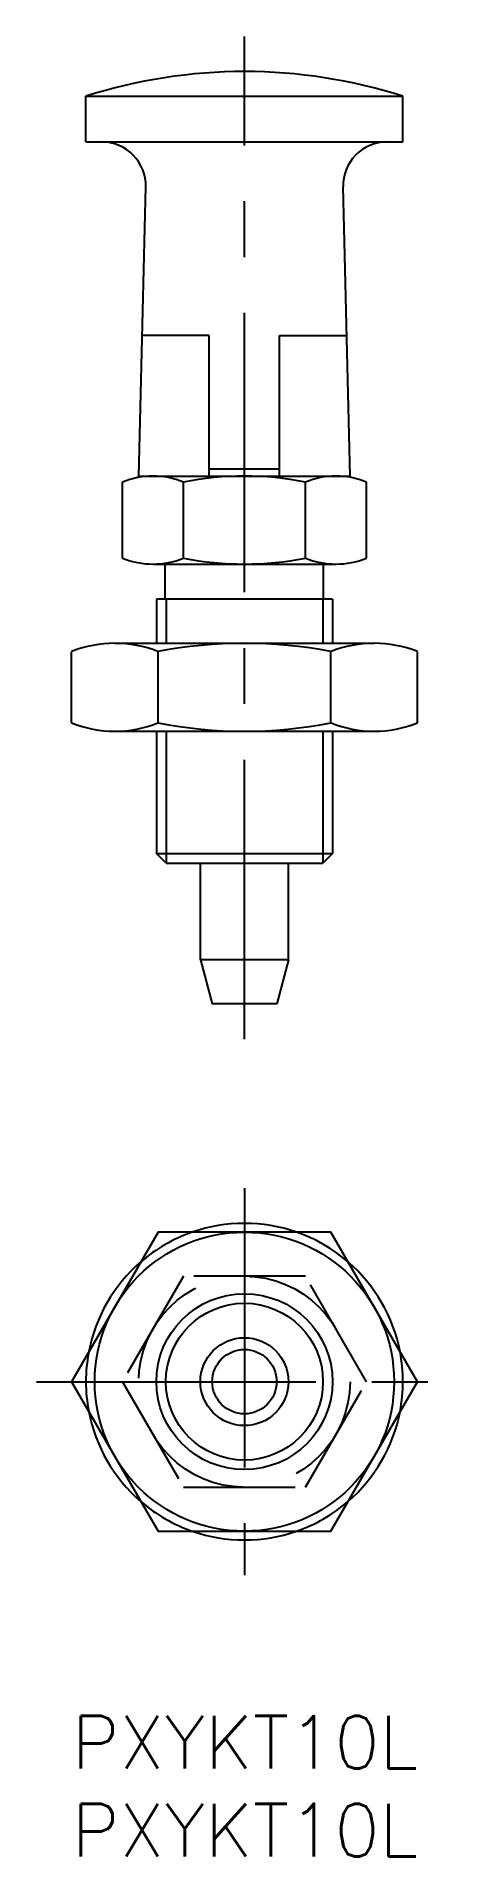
# Model space of a CAD drawing. Extents: x -2 to 22, y -8 to 95.
import ezdxf

# ---------------------------------------------------------------- set-up
doc = ezdxf.new("R2010")
doc.units = 0
doc.header["$LTSCALE"] = 0.5
doc.linetypes.add('CENTER', pattern=[50.8, 31.75, -6.35, 6.35, -6.35])
doc.linetypes.add('DASHED', pattern=[19.05, 12.7, -6.35])
for name, color, linetype in [('MSM_CENTER', 1, 'CENTER'), ('MSM_CONTINUOUS', 7, 'CONTINUOUS'), ('MSM_DASHED', 4, 'DASHED'), ('MSM_NARROW', 5, 'CONTINUOUS'), ('MSM_PART_NUMBER', 7, 'CONTINUOUS')]:
    doc.layers.add(name, color=color, linetype=linetype)
doc.styles.get("Standard").update_dxf_attribs({"font": 'txt.shx', "height": 1, "bigfont": 'bigfont.shx'})

# ---------------------------------------------------------------- blocks, each defined once
blk = doc.blocks.new('*U2')
at = {"layer": 'MSM_PART_NUMBER'}
blk.add_text('PXYKT10L', height=3, dxfattribs=at).set_placement((0, -3))
blk = doc.blocks.new('*U3')
at = {"layer": 'MSM_PART_NUMBER'}
blk.add_text('PXYKT10L', height=3, dxfattribs=at).set_placement((0, -8))

msp = doc.modelspace()

# ---------------------------------------------------------------- linework, layer by layer
at = {"layer": 'MSM_CENTER'}
for p, q in [((9.81, 38.48), (9.81, 95.48)), ((9.81, 30), (9.81, 8)), ((-2, 19), (21.63, 19))]:
    msp.add_line(p, q, dxfattribs=at)
at = {"layer": 'MSM_CONTINUOUS'}
for p, q in [((0.81, 92.08), (18.81, 92.08)), ((0.81, 89.48), (0.81, 92.08)), ((18.81, 89.48), (18.81, 92.08)), ((0.81, 89.48), (18.81, 89.48)), ((3.81, 70.48), (4.21, 86.92)), ((15.81, 70.48), (15.42, 86.92)), ((7.81, 78.48), (4.01, 78.48)), ((7.81, 70.48), (7.81, 78.48)), ((11.81, 70.48), (11.81, 78.48)), ((11.81, 78.48), (15.62, 78.48)), ((3.81, 70.48), (15.81, 70.48)), ((11.81, 70.88), (7.81, 70.88)), ((2.89, 65.82), (2.89, 70.14)), ((6.35, 65.82), (6.35, 70.14)), ((13.28, 65.82), (13.28, 70.14)), ((16.74, 65.82), (16.74, 70.14)), ((4.62, 65.48), (15.01, 65.48)), ((5.31, 63.48), (5.31, 65.48)), ((14.31, 63.48), (14.31, 65.48)), ((14.81, 63.48), (4.81, 63.48)), ((4.81, 63.48), (4.81, 60.98)), ((14.81, 63.48), (14.81, 60.98)), ((0, 56.46), (0, 60.5)), ((2.45, 60.98), (17.18, 60.98)), ((4.91, 56.46), (4.91, 60.5)), ((14.72, 56.46), (14.72, 60.5)), ((19.63, 56.46), (19.63, 60.5)), ((2.45, 55.98), (17.18, 55.98)), ((4.81, 55.98), (4.81, 49.02)), ((14.81, 55.98), (14.81, 49.02)), ((5.36, 48.48), (4.81, 49.02)), ((4.81, 49.02), (14.81, 49.02)), ((14.81, 49.02), (14.27, 48.48)), ((5.36, 48.48), (14.27, 48.48)), ((7.31, 42.98), (7.31, 48.48)), ((12.31, 42.98), (12.31, 48.48)), ((12.31, 42.98), (7.31, 42.98)), ((7.31, 42.98), (7.98, 40.48)), ((12.31, 42.98), (11.65, 40.48)), ((11.65, 40.48), (7.98, 40.48)), ((4.91, 27.5), (0, 19)), ((14.72, 27.5), (4.91, 27.5)), ((19.63, 19), (14.72, 27.5)), ((0, 19), (4.91, 10.5)), ((14.72, 10.5), (19.63, 19)), ((4.91, 10.5), (14.72, 10.5))]:
    msp.add_line(p, q, dxfattribs=at)
for radius in [8.5, 5, 2.5, 1.83]:
    msp.add_circle((9.81, 19), radius, dxfattribs=at)
for centre, radius, start, end in [((9.81, 63.85), 29.63, 72.3164, 107.6836), ((1.71, 86.98), 2.5, 358.6087, 90), ((17.91, 86.98), 2.5, 90, 181.3913), ((4.62, 65.85), 4.63, 68.0126, 111.9874), ((9.81, 52.48), 18, 78.9042, 101.0958), ((15.01, 65.85), 4.63, 68.0126, 111.9874), ((4.62, 70.11), 4.63, 248.0126, 291.9874), ((9.81, 83.48), 18, 258.9042, 281.0958), ((15.01, 70.11), 4.63, 248.0126, 291.9874), ((2.45, 54.43), 6.55, 68.0126, 111.9874), ((9.81, 35.48), 25.5, 78.9042, 101.0958), ((17.18, 54.43), 6.55, 68.0126, 111.9874), ((2.45, 62.53), 6.55, 248.0126, 291.9874), ((9.81, 81.48), 25.5, 258.9042, 281.0958), ((17.18, 62.53), 6.55, 248.0126, 291.9874), ((9.81, 19), 9, 70.8119, 109.1881), ((9.81, 19), 9, 130.8119, 169.1881), ((9.81, 19), 9, 10.8119, 49.1881), ((9.81, 19), 9, 190.8119, 229.1881), ((9.81, 19), 9, 310.8119, 349.1881), ((9.81, 19), 9, 250.8119, 289.1881)]:
    msp.add_arc(centre, radius, start, end, dxfattribs=at)
at = {"layer": 'MSM_DASHED'}
for p, q in [((6.35, 25), (2.89, 19)), ((13.28, 25), (6.35, 25)), ((16.74, 19), (13.28, 25)), ((2.89, 19), (6.35, 13)), ((13.28, 13), (16.74, 19)), ((6.35, 13), (13.28, 13))]:
    msp.add_line(p, q, dxfattribs=at)
msp.add_circle((9.81, 19), 6, dxfattribs=at)
for start, end in [(109.1881, 130.8119), (49.1881, 70.8119), (169.1881, 190.8119), (349.1881, 10.8119), (229.1881, 250.8119), (289.1881, 310.8119)]:
    msp.add_arc((9.81, 19), 9, start, end, dxfattribs=at)
at = {"layer": 'MSM_NARROW'}
for p, q in [((5.36, 63.48), (5.36, 60.98)), ((14.27, 63.48), (14.27, 60.98)), ((5.36, 55.98), (5.36, 48.48)), ((14.27, 55.98), (14.27, 48.48))]:
    msp.add_line(p, q, dxfattribs=at)
msp.add_circle((9.81, 19), 4.46, dxfattribs=at)

# ---------------------------------------------------------------- block references
at = {"layer": 'MSM_CONTINUOUS'}
for name in ['*U2', '*U3']:
    msp.add_blockref(name, (0, 0), dxfattribs=at)

doc.saveas('drawing.dxf')
